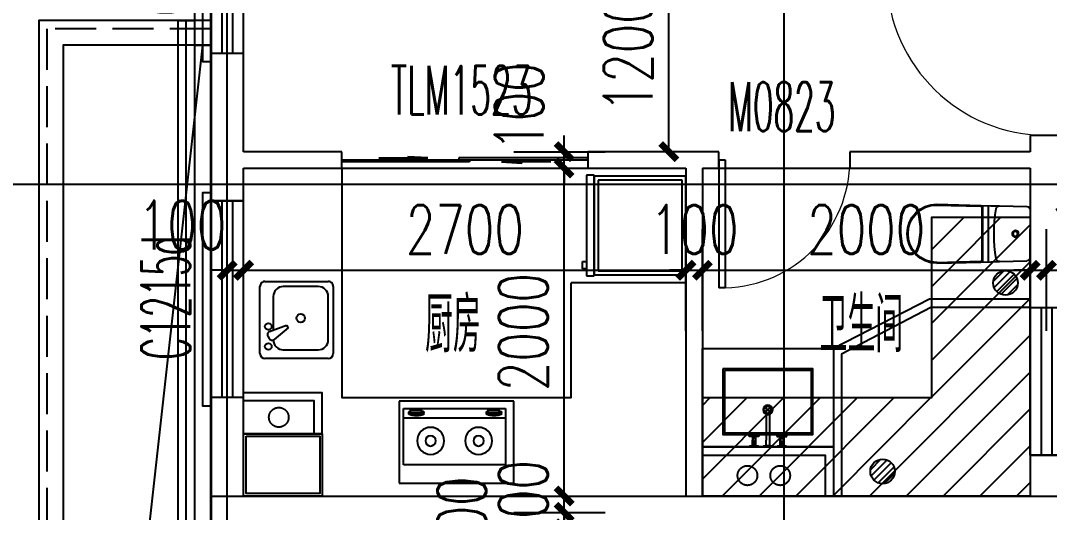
# Model space of a CAD drawing. Extents: x -59851 to 653804, y -249523 to 437614.
# Drawn here: x -45375 to -39096, y 148388 to 151388 of the extents above; entities that cross this region are included whole.
import ezdxf

# ---------------------------------------------------------------- set-up
doc = ezdxf.new("R2010")
doc.units = 0
doc.header["$LTSCALE"] = 1000
doc.header["$MEASUREMENT"] = 0
for name, pattern in [('CONTINOUS', [0]), ('DASH', [0.35, 0.25, -0.1]), ('PS', [3200, 1500, -200, 1500])]:
    doc.linetypes.add(name, pattern=pattern)
doc.layers.add('33计全面积外廓线', color=21, linetype='Continuous', lineweight=35)
for name, color, linetype in [('_TCH_BOUNDARY', 7, 'Continuous'), ('A-Lvtry（卫生间）', 5, 'Continuous'), ('A-Lvtry（厨房）', 5, 'CONTINOUS'), ('A-ROOF', 7, 'Continuous'), ('A-烟气道', 105, 'Continuous'), ('A-第三道尺寸线', 105, 'Continuous'), ('A-线脚看线', 9, 'Continuous'), ('A-降板区域', 251, 'Continuous'), ('A-雨棚', 153, 'Continuous'), ('AXIS', 3, 'Continuous'), ('DIM_SYMB', 3, 'Continuous'), ('DOTE', 16, 'Continuous'), ('NL', 5, 'Continuous'), ('PS', 6, 'PS'), ('PUB_TEXT', 7, 'Continuous'), ('WALL', 2, 'Continuous'), ('WINDOW', 4, 'Continuous'), ('WINDOW_TEXT', 7, 'Continuous'), ('ys', 154, 'Continuous')]:
    doc.layers.add(name, color=color, linetype=linetype)
doc.styles.add('_TCH_DIM_T3', font='SIMPLEX.shx', dxfattribs={"width": 0.705882, "bigfont": 'GBCBIG.shx'})
doc.styles.add('_TCH_WINDOW', font='SIMPLEX.shx', dxfattribs={"width": 0.7, "height": 3.5, "bigfont": 'GBCBIG.shx'})
doc.styles.get("Standard").update_dxf_attribs({"font": 'gbenor.shx', "width": 0.7, "bigfont": 'gbcbig.shx'})
doc.dimstyles.new('_TCH_ARCH&&100', dxfattribs={"dimtxt": 297.5, "dimasz": 100, "dimexe": 250, "dimexo": 300, "dimgap": 100, "dimtad": 1, "dimdec": 0, "dimzin": 0, "dimdsep": 46, "dimtxsty": '_TCH_DIM_T3', "dimblk": 'ARCHTICK', "dimcen": 0.09, "dimclrt": 7, "dimazin": 2, "dimtfac": 1, "dimtdec": 0, "dimtix": 1, "dimtmove": 2, "dimatfit": 3, "dimfxl": 0, "dimtolj": 1, "dimtzin": 0, "dimarcsym": 0})

# ---------------------------------------------------------------- blocks, each defined once
blk = doc.blocks.new('zhouxianshouceng0329')
at = {"layer": 'DOTE'}
for p, q in [((-44113.7, 194580), (-44113.7, 218959.5)), ((-40713.7, 194580), (-40713.7, 218959.5)), ((-20013.7, 209788.3), (-44988.6, 209788.3))]:
    blk.add_line(p, q, dxfattribs=at)
blk = doc.blocks.new('zt1')
at = {"layer": 'A-Lvtry（卫生间）', "linetype": 'Continuous'}
for p, q in [((-700, 0), (0, 0)), ((-700, -500), (-700, 0)), ((0, 0), (0, -500)), ((0, -500), (-700, -500))]:
    blk.add_line(p, q, dxfattribs=at)
at = {"layer": 'A-Lvtry（卫生间）'}
for p, q in [((-673.5, -113.1), (-673.5, -455.5)), ((-50.7, -113.1), (-673.5, -113.1)), ((-50.7, -455.5), (-50.7, -113.1)), ((-673.5, -399.8), (-50.7, -399.8)), ((-640.9, -422.1), (-640.8, -433.8)), ((-565.7, -431.5), (-630.4, -431.5)), ((-630.4, -431.5), (-630.4, -448.2)), ((-565.7, -448.2), (-565.7, -431.5)), ((-549.1, -423.2), (-549.1, -433.7)), ((-167.9, -422.1), (-167.8, -433.8)), ((-157.4, -431.5), (-157.4, -448.2)), ((-92.7, -431.5), (-157.4, -431.5)), ((-92.7, -448.2), (-92.7, -431.5)), ((-76.1, -423.2), (-76.1, -433.7)), ((-673.5, -455.5), (-50.7, -455.5)), ((-630.4, -448.2), (-565.7, -448.2)), ((-157.4, -448.2), (-92.7, -448.2))]:
    blk.add_line(p, q, dxfattribs=at)
for points in [[(-549.1, -423.2, 0.259034), (-551, -419.8, 0.076276), (-562.5, -414.9, 0.036515), (-576.1, -412.4, 0.026615), (-594.9, -411.4, 0.026615), (-613.8, -412.4, 0.036515), (-627.3, -414.9, 0.076276), (-638.9, -419.8, 0.259034), (-640.8, -423.2, 0.078462), (-640.6, -424.5, 0.056762)], [(-549.1, -433.7, 0.259034), (-551, -430.3, 0.076276), (-562.5, -425.4, 0.036515), (-576.1, -422.9, 0.026615), (-594.9, -421.9, 0.026615), (-613.8, -422.9, 0.036515), (-627.3, -425.4, 0.076276), (-638.9, -430.3, 0.259034), (-640.8, -433.7, 0.259034), (-638.9, -437.2, 0.056762), (-630.4, -441.2, 0.036515)], [(-565.7, -442.9, 0.008736), (-562.5, -442.1, 0.076276), (-551, -437.2, 0.259034), (-549.1, -433.7, 0.259034)], [(-76.1, -423.2, 0.259034), (-78, -419.8, 0.076276), (-89.5, -414.9, 0.036515), (-103.1, -412.4, 0.026615), (-121.9, -411.4, 0.026615), (-140.8, -412.4, 0.036515), (-154.3, -414.9, 0.076276), (-165.9, -419.8, 0.259034), (-167.8, -423.2, 0.078462), (-167.6, -424.5, 0.056762)], [(-76.1, -433.7, 0.259034), (-78, -430.3, 0.076276), (-89.5, -425.4, 0.036515), (-103.1, -422.9, 0.026615), (-121.9, -421.9, 0.026615), (-140.8, -422.9, 0.036515), (-154.3, -425.4, 0.076276), (-165.9, -430.3, 0.259034), (-167.8, -433.7, 0.259034), (-165.9, -437.2, 0.056762), (-157.4, -441.2, 0.036515)], [(-92.7, -442.9, 0.008736), (-89.5, -442.1, 0.076276), (-78, -437.2, 0.259034), (-76.1, -433.7, 0.259034)]]:
    blk.add_lwpolyline(points, format="xyb", dxfattribs=at)
at = {"layer": 'A-Lvtry（卫生间）', "linetype": 'Continuous'}
for centre, radius in [((-508.4, -258.5), 82.5), ((-215.8, -258.5), 82.5), ((-508.4, -258.5), 31.6), ((-215.8, -258.5), 31.6)]:
    blk.add_circle(centre, radius, dxfattribs=at)
at = {"layer": 'A-Lvtry（卫生间）', "width": 0.8, "flags": 9}
for tag in ['YSIZE', 'XSIZE']:
    blk.add_attdef(tag, (-350, 0), '', height=0.5, dxfattribs=at)
blk = doc.blocks.new('t4')
at = {"layer": 'A-Lvtry（卫生间）'}
for p, q in [((3876514.8, 2551819.5), (3876514.8, 2552229.1)), ((3876545.3, 2552259.6), (3876931.4, 2552259.6)), ((3876961.9, 2552229.1), (3876961.9, 2551819.5)), ((3876819.6, 2552205.6), (3876606.3, 2552205.6)), ((3876545.3, 2552144.6), (3876545.3, 2551880.5)), ((3876790.3, 2552072.2), (3876875.1, 2552142)), ((3876913.8, 2552122.3), (3876905.6, 2552136.5)), ((3876800.4, 2552054.6), (3876790.3, 2552072.2)), ((3876903.3, 2552093.1), (3876800.4, 2552054.6)), ((3876880.6, 2551880.5), (3876880.6, 2552084.6)), ((3876931.4, 2551789), (3876545.3, 2551789)), ((3876606.3, 2551819.5), (3876819.6, 2551819.5))]:
    blk.add_line(p, q, dxfattribs=at)
for centre, major_axis, start_param, end_param in [((3876545.3, 2552229.1), (-21.6, 21.6), -0.785398, 0.785398), ((3876931.4, 2552229.1), (-21.6, 21.6), 3.926991, 5.497787), ((3876606.3, 2552144.6), (-43.1, 43.1), -0.785398, 0.785398), ((3876819.6, 2552144.6), (43.1, 43.1), 5.497787, 7.068583), ((3876911.1, 2552185.3), (-14.4, 14.4), 4.712389, 10.995574), ((3876888, 2552126.3), (14.4, 14.4), 6.021386, 7.757331), ((3876896.2, 2552112.2), (-14.4, 14.4), 2.714645, 4.45059), ((3876713, 2552012.6), (18, 18), 6.283185283897186, 12.56637059107677), ((3876911.1, 2552063.4), (14.4, 14.4), 6.283185283893945, 12.56637059107353), ((3876606.3, 2551880.5), (-43.1, 43.1), 0.785398, 2.356194), ((3876819.6, 2551880.5), (-43.1, 43.1), 2.356194, 3.926991), ((3876545.3, 2551819.5), (21.6, 21.6), 2.356194, 3.926991), ((3876931.4, 2551819.5), (-21.6, 21.6), 2.356194, 3.926991)]:
    blk.add_ellipse(centre, major_axis=major_axis, ratio=1, start_param=start_param, end_param=end_param, dxfattribs=at)
blk = doc.blocks.new('BX1')
at = {"layer": 'A-Lvtry（卫生间）'}
for p, q in [((-560, 8), (-607.7, 8)), ((-607.7, 8), (-607.7, -608)), ((-560, -608), (-560, 8)), ((0, 0), (-560, 0)), ((0, -600), (0, 0)), ((-560, 0), (-560, -600)), ((-24, -24), (-536, -24)), ((-536, -24), (-536, -576)), ((-24, -576), (-24, -24)), ((-631.1, -564.3), (-631.1, -520)), ((-631.1, -520), (-607.7, -520)), ((-607.7, -564.3), (-631.1, -564.3)), ((-607.7, -520), (-607.7, -564.3)), ((-607.7, -608), (-560, -608)), ((-560, -600), (0, -600)), ((-536, -576), (-24, -576))]:
    blk.add_line(p, q, dxfattribs=at)
blk = doc.blocks.new('A$C12CE3BE6')
at = {"ltscale": 10}
for p, q in [((180, 469), (200, 469)), ((182.5, 422), (182.5, 442)), ((197.5, 442), (182.5, 442)), ((184.5, 442), (184.5, 469)), ((195.5, 442), (195.5, 469)), ((197.5, 422), (197.5, 442)), ((285.2, 469), (265.2, 469)), ((370, 469), (350, 469)), ((352.5, 422), (352.5, 442)), ((352.5, 442), (367.5, 442)), ((354.5, 442), (354.5, 469)), ((365.5, 442), (365.5, 469)), ((367.5, 422), (367.5, 442)), ((220, 412), (160, 412)), ((160, 412), (160, 405)), ((220, 405), (160, 405)), ((180, 412), (180, 435)), ((197.5, 422), (182.5, 422)), ((187, 412), (187, 422)), ((193, 412), (193, 422)), ((200, 412), (200, 435)), ((220, 405), (220, 412)), ((265.2, 260), (265.2, 435)), ((285.2, 260), (285.2, 435)), ((330, 412), (390, 412)), ((330, 405), (330, 412)), ((330, 405), (390, 405)), ((350, 412), (350, 435)), ((352.5, 422), (367.5, 422)), ((357, 412), (357, 422)), ((363, 412), (363, 422)), ((370, 412), (370, 435)), ((390, 412), (390, 405))]:
    blk.add_line(p, q, dxfattribs=at)
for p, q in [((260.9, 235.9), (289.1, 264.1)), ((260.9, 264.1), (289.1, 235.9))]:
    blk.add_line(p, q)
for points in [[(200, 435), (200, 469), (215, 469), (215, 475), (165, 475), (165, 469), (180, 469), (180, 435)], [(285.2, 435), (285.2, 469), (299.8, 469), (299.8, 475), (250.2, 475), (250.2, 469), (265.2, 469), (265.2, 435)], [(370, 435), (370, 469), (385, 469), (385, 475), (335, 475), (335, 469), (350, 469), (350, 435)]]:
    blk.add_lwpolyline(points, dxfattribs=at)
for points in [[(0, 0), (0, 400), (550, 400), (550, 0)], [(10, 10), (10, 390), (540, 390), (540, 10)]]:
    blk.add_lwpolyline(points, close=True)
for centre in [(190, 408.5), (360, 408.5)]:
    blk.add_circle(centre, 3.5, dxfattribs=at)
for radius in [29.1, 20]:
    blk.add_circle((275, 250), radius)
blk.add_arc((275.2, 260), 10, 180, 0, dxfattribs=at)
blk = doc.blocks.new('A$C2EEA3612')
at = {"linetype": 'Continuous'}
for p, q in [((-180, 570), (-172.9, 299.7)), ((-175, 570.2), (-168, 299.8)), ((175, 570.2), (168, 299.8)), ((180, 570), (172.9, 299.7)), ((-172.9, 299.7), (-171.1, 240)), ((-171.6, 255), (171.6, 255)), ((-163, 295), (163, 295)), ((-163, 290), (163, 290)), ((172.9, 299.7), (171.1, 240)), ((-171.1, 240), (-169.5, 186.6)), ((171.1, 240), (169.5, 186.6)), ((-169.5, 186.6), (-165.6, 19.4)), ((169.5, 186.6), (165.6, 19.4)), ((-145.6, 0), (145.6, 0))]:
    blk.add_line(p, q, dxfattribs=at)
for radius in [20, 15]:
    blk.add_circle((0, 90), radius, dxfattribs=at)
for centre, radius, start, end in [((0, 570), 180, 0, 180), ((0, 570), 175, 0, 180), ((-163, 300), 10, 181.7534, 270), ((-163, 300), 5, 181.7534, 270), ((163, 300), 5, 270, 358.2466), ((163, 300), 10, 270, 358.2466), ((-149.5, 187.2), 20, 99.85566, 181.7534), ((0, -673.3), 893.4, 80.14434, 99.85566), ((149.5, 187.2), 20, 358.2466, 80.14434), ((-145.6, 20), 20, 181.7534, 270), ((145.6, 20), 20, 270, 358.2466)]:
    blk.add_arc(centre, radius, start, end, dxfattribs=at)
blk = doc.blocks.new('g3wr')
at = {"color": 251}
blk.add_wipeout([(92376.5, 176270.3), (92376.5, 176416), (92376.5, 176561.6), (92382.1, 176575.5), (92395.9, 176581.5), (92459.4, 176583.5), (92576.3, 176580.9), (92666.2, 176588.6), (92736.4, 176588), (92946.5, 176596), (92946.5, 176591), (93056.8, 176558.2), (93056.8, 176558.2), (93126.5, 176416), (93075.6, 176297.8), (92946.5, 176236), (92831.5, 176244.5), (92676.2, 176243), (92576.3, 176251), (92395.9, 176250.4)], dxfattribs=at)
at = {"xscale": -1, "rotation": 270}
blk.add_blockref('A$C2EEA3612', (92376.5, 176416), dxfattribs=at)
blk = doc.blocks.new('$DorLib2D$00000001')
for p, q in [((0.45, 0.975), (0.5, 0.975)), ((0.45, 0), (0.45, 0.975)), ((0.5, 0), (0.5, 0.975)), ((0.5, 0), (0.45, 0))]:
    blk.add_line(p, q)
at = {"lineweight": 13}
blk.add_arc((0.475, 0), 0.975, 91.46928, 180, dxfattribs=at)
blk = doc.blocks.new('$DorLib2D$00000131')
at = {"color": 0, "linetype": 'Continuous'}
for p, q in [((0.15, 0.125), (0.2319, 0.1973)), ((0.2319, 0.1973), (0.2319, 0.125)), ((-0.5, 0.125), (-0.5, 0)), ((0.0192, 0.125), (-0.5, 0.125)), ((0.0192, 0), (0.0192, 0.125)), ((0.35, 0.125), (0.15, 0.125)), ((-0.5, 0), (0.0192, 0)), ((-0.024, 0), (0.5, 0)), ((-0.024, -0.125), (-0.024, 0)), ((0.5, 0), (0.5, -0.125)), ((-0.35, -0.125), (-0.15, -0.125)), ((-0.2319, -0.1973), (-0.2319, -0.125)), ((-0.15, -0.125), (-0.2319, -0.1973)), ((0.5, -0.125), (-0.024, -0.125))]:
    blk.add_line(p, q, dxfattribs=at)
blk = doc.blocks.new('$TCHSYS$WIN2D')
for p, q in [((-0.5, 0.5), (0.5, 0.5)), ((-0.5, 0.5), (-0.5, -0.5)), ((0.5, 0.5), (0.5, -0.5)), ((0.5, 0.1667), (-0.5, 0.1667)), ((0.5, -0.1667), (-0.5, -0.1667)), ((-0.5, -0.5), (0.5, -0.5))]:
    blk.add_line(p, q)
blk = doc.blocks.new('_ArchTick')
at = {"color": 0, "linetype": 'ByBlock', "const_width": 0.4}
blk.add_lwpolyline([(-0.5, -0.5), (0.5, 0.5)], dxfattribs=at)
blk = doc.blocks.new('*D680')
at = {"layer": 'A-第三道尺寸线', "color": 0, "lineweight": -2, "transparency": 16777216}
for p, q in [((16209.3, 172441.8), (16209.3, 173061.7)), ((16309.3, 172441.8), (16309.3, 173061.7)), ((16209.3, 172811.7), (16109.3, 172811.7)), ((16209.3, 172811.7), (16309.3, 172811.7)), ((16309.3, 172811.7), (16409.3, 172811.7))]:
    blk.add_line(p, q, dxfattribs=at)
at = {"layer": 'Defpoints', "color": 0, "transparency": 16777216}
for p in [(16309.3, 172811.7), (16209.3, 172141.8), (16309.3, 172141.8)]:
    blk.add_point(p, dxfattribs=at)
at = {"layer": 'A-第三道尺寸线', "color": 0, "lineweight": -2, "transparency": 16777216, "xscale": 100, "yscale": 100, "zscale": 100}
blk.add_blockref('_ArchTick', (16209.3, 172811.7), dxfattribs=at)
at = {"layer": 'A-第三道尺寸线', "color": 0, "lineweight": -2, "transparency": 16777216, "xscale": 100, "yscale": 100, "zscale": 100, "rotation": 180}
blk.add_blockref('_ArchTick', (16309.3, 172811.7), dxfattribs=at)
at = {"layer": 'A-第三道尺寸线', "color": 7, "transparency": 16777216, "insert": (15934.3, 173086.7), "char_height": 297.5, "attachment_point": 5, "style": '_TCH_DIM_T3'}
blk.add_mtext('\\A1;100', dxfattribs=at)
blk = doc.blocks.new('*D681')
at = {"layer": 'A-第三道尺寸线', "color": 0, "lineweight": -2, "transparency": 16777216}
for p, q in [((16309.3, 172441.8), (16309.3, 173061.7)), ((19009.3, 172441.8), (19009.3, 173061.7)), ((16309.3, 172811.7), (19009.3, 172811.7))]:
    blk.add_line(p, q, dxfattribs=at)
at = {"layer": 'Defpoints', "color": 0, "transparency": 16777216}
for p in [(19009.3, 172811.7), (16309.3, 172141.8), (19009.3, 172141.8)]:
    blk.add_point(p, dxfattribs=at)
at = {"layer": 'A-第三道尺寸线', "color": 0, "lineweight": -2, "transparency": 16777216, "xscale": 100, "yscale": 100, "zscale": 100, "rotation": 180}
blk.add_blockref('_ArchTick', (16309.3, 172811.7), dxfattribs=at)
at = {"layer": 'A-第三道尺寸线', "color": 0, "lineweight": -2, "transparency": 16777216, "xscale": 100, "yscale": 100, "zscale": 100}
blk.add_blockref('_ArchTick', (19009.3, 172811.7), dxfattribs=at)
at = {"layer": 'A-第三道尺寸线', "color": 7, "transparency": 16777216, "insert": (17659.3, 173060.5), "char_height": 297.5, "attachment_point": 5, "style": '_TCH_DIM_T3'}
blk.add_mtext('\\A1;2700', dxfattribs=at)
blk = doc.blocks.new('*D682')
at = {"layer": 'A-第三道尺寸线', "color": 0, "lineweight": -2, "transparency": 16777216}
for p, q in [((19009.3, 172441.8), (19009.3, 173061.7)), ((19109.3, 172441.8), (19109.3, 173061.7)), ((19009.3, 172811.7), (18909.3, 172811.7)), ((19009.3, 172811.7), (19109.3, 172811.7)), ((19109.3, 172811.7), (19209.3, 172811.7))]:
    blk.add_line(p, q, dxfattribs=at)
at = {"layer": 'Defpoints', "color": 0, "transparency": 16777216}
for p in [(19109.3, 172811.7), (19009.3, 172141.8), (19109.3, 172141.8)]:
    blk.add_point(p, dxfattribs=at)
at = {"layer": 'A-第三道尺寸线', "color": 0, "lineweight": -2, "transparency": 16777216, "xscale": 100, "yscale": 100, "zscale": 100}
blk.add_blockref('_ArchTick', (19009.3, 172811.7), dxfattribs=at)
at = {"layer": 'A-第三道尺寸线', "color": 0, "lineweight": -2, "transparency": 16777216, "xscale": 100, "yscale": 100, "zscale": 100, "rotation": 180}
blk.add_blockref('_ArchTick', (19109.3, 172811.7), dxfattribs=at)
at = {"layer": 'A-第三道尺寸线', "color": 7, "transparency": 16777216, "insert": (19059.3, 173060.5), "char_height": 297.5, "attachment_point": 5, "style": '_TCH_DIM_T3'}
blk.add_mtext('\\A1;100', dxfattribs=at)
blk = doc.blocks.new('*D683')
at = {"layer": 'A-第三道尺寸线', "color": 0, "lineweight": -2, "transparency": 16777216}
for p, q in [((19109.3, 172441.8), (19109.3, 173061.7)), ((21109.3, 172441.8), (21109.3, 173061.7)), ((19109.3, 172811.7), (21109.3, 172811.7))]:
    blk.add_line(p, q, dxfattribs=at)
at = {"layer": 'Defpoints', "color": 0, "transparency": 16777216}
for p in [(21109.3, 172811.7), (19109.3, 172141.8), (21109.3, 172141.8)]:
    blk.add_point(p, dxfattribs=at)
at = {"layer": 'A-第三道尺寸线', "color": 0, "lineweight": -2, "transparency": 16777216, "xscale": 100, "yscale": 100, "zscale": 100, "rotation": 180}
blk.add_blockref('_ArchTick', (19109.3, 172811.7), dxfattribs=at)
at = {"layer": 'A-第三道尺寸线', "color": 0, "lineweight": -2, "transparency": 16777216, "xscale": 100, "yscale": 100, "zscale": 100}
blk.add_blockref('_ArchTick', (21109.3, 172811.7), dxfattribs=at)
at = {"layer": 'A-第三道尺寸线', "color": 7, "transparency": 16777216, "insert": (20109.3, 173060.5), "char_height": 297.5, "attachment_point": 5, "style": '_TCH_DIM_T3'}
blk.add_mtext('\\A1;2000', dxfattribs=at)
blk = doc.blocks.new('*D684')
at = {"layer": 'A-第三道尺寸线', "color": 0, "lineweight": -2, "transparency": 16777216}
for p, q in [((21109.3, 172441.8), (21109.3, 173061.7)), ((21209.3, 172441.8), (21209.3, 173061.7)), ((21109.3, 172811.7), (21009.3, 172811.7)), ((21109.3, 172811.7), (21209.3, 172811.7)), ((21209.3, 172811.7), (21309.3, 172811.7))]:
    blk.add_line(p, q, dxfattribs=at)
at = {"layer": 'Defpoints', "color": 0, "transparency": 16777216}
for p in [(21209.3, 172811.7), (21109.3, 172141.8), (21209.3, 172141.8)]:
    blk.add_point(p, dxfattribs=at)
at = {"layer": 'A-第三道尺寸线', "color": 0, "lineweight": -2, "transparency": 16777216, "xscale": 100, "yscale": 100, "zscale": 100}
blk.add_blockref('_ArchTick', (21109.3, 172811.7), dxfattribs=at)
at = {"layer": 'A-第三道尺寸线', "color": 0, "lineweight": -2, "transparency": 16777216, "xscale": 100, "yscale": 100, "zscale": 100, "rotation": 180}
blk.add_blockref('_ArchTick', (21209.3, 172811.7), dxfattribs=at)
at = {"layer": 'A-第三道尺寸线', "color": 7, "transparency": 16777216, "insert": (21484.3, 173086.7), "char_height": 297.5, "attachment_point": 5, "style": '_TCH_DIM_T3'}
blk.add_mtext('\\A1;100', dxfattribs=at)
blk = doc.blocks.new('*D685')
at = {"layer": 'A-第三道尺寸线', "color": 0, "lineweight": -2, "transparency": 16777216}
for p, q in [((18265.6, 173534.8), (18265.6, 173634.8)), ((17959.3, 173534.8), (18515.6, 173534.8)), ((18265.6, 173434.8), (18265.6, 173534.8)), ((17959.3, 173434.8), (18515.6, 173434.8)), ((18265.6, 173434.8), (18265.6, 173334.8))]:
    blk.add_line(p, q, dxfattribs=at)
at = {"layer": 'Defpoints', "color": 0, "transparency": 16777216}
for p in [(17659.3, 173534.8), (18265.6, 173534.8), (17659.3, 173434.8)]:
    blk.add_point(p, dxfattribs=at)
at = {"layer": 'A-第三道尺寸线', "color": 0, "lineweight": -2, "transparency": 16777216, "xscale": 100, "yscale": 100, "zscale": 100}
for p, rotation in [((18265.6, 173534.8), 270), ((18265.6, 173434.8), 90)]:
    blk.add_blockref('_ArchTick', p, dxfattribs=dict(at, rotation=rotation))
at = {"layer": 'A-第三道尺寸线', "color": 7, "transparency": 16777216, "insert": (17990.6, 173809.8), "char_height": 297.5, "attachment_point": 5, "rotation": 90, "style": '_TCH_DIM_T3'}
blk.add_mtext('\\A1;100', dxfattribs=at)
blk = doc.blocks.new('*D686')
at = {"layer": 'A-第三道尺寸线', "color": 0, "lineweight": -2, "transparency": 16777216}
for p, q in [((17959.3, 173434.8), (18515.6, 173434.8)), ((18265.6, 171434.8), (18265.6, 173434.8)), ((17959.3, 171434.8), (18515.6, 171434.8))]:
    blk.add_line(p, q, dxfattribs=at)
at = {"layer": 'Defpoints', "color": 0, "transparency": 16777216}
for p in [(17659.3, 173434.8), (18265.6, 173434.8), (17659.3, 171434.8)]:
    blk.add_point(p, dxfattribs=at)
at = {"layer": 'A-第三道尺寸线', "color": 0, "lineweight": -2, "transparency": 16777216, "xscale": 100, "yscale": 100, "zscale": 100}
for p, rotation in [((18265.6, 173434.8), 90), ((18265.6, 171434.8), 270)]:
    blk.add_blockref('_ArchTick', p, dxfattribs=dict(at, rotation=rotation))
at = {"layer": 'A-第三道尺寸线', "color": 7, "transparency": 16777216, "insert": (18016.8, 172434.8), "char_height": 297.5, "attachment_point": 5, "rotation": 90, "style": '_TCH_DIM_T3'}
blk.add_mtext('\\A1;2000', dxfattribs=at)
blk = doc.blocks.new('*D687')
at = {"layer": 'A-第三道尺寸线', "color": 0, "lineweight": -2, "transparency": 16777216}
for p, q in [((18265.6, 171434.8), (18265.6, 171534.8)), ((17959.3, 171434.8), (18515.6, 171434.8)), ((18265.6, 171334.8), (18265.6, 171434.8)), ((17959.3, 171334.8), (18515.6, 171334.8)), ((18265.6, 171334.8), (18265.6, 171234.8))]:
    blk.add_line(p, q, dxfattribs=at)
at = {"layer": 'Defpoints', "color": 0, "transparency": 16777216}
for p in [(17659.3, 171434.8), (18265.6, 171434.8), (17659.3, 171334.8)]:
    blk.add_point(p, dxfattribs=at)
at = {"layer": 'A-第三道尺寸线', "color": 0, "lineweight": -2, "transparency": 16777216, "xscale": 100, "yscale": 100, "zscale": 100}
for p, rotation in [((18265.6, 171434.8), 270), ((18265.6, 171334.8), 90)]:
    blk.add_blockref('_ArchTick', p, dxfattribs=dict(at, rotation=rotation))
at = {"layer": 'A-第三道尺寸线', "color": 7, "transparency": 16777216, "insert": (18016.8, 171384.8), "char_height": 297.5, "attachment_point": 5, "rotation": 90, "style": '_TCH_DIM_T3'}
blk.add_mtext('\\A1;100', dxfattribs=at)
blk = doc.blocks.new('*D688')
at = {"layer": 'A-第三道尺寸线', "color": 0, "lineweight": -2, "transparency": 16777216}
for p, q in [((18265.6, 171334.8), (18265.6, 171434.8)), ((17959.3, 171334.8), (18515.6, 171334.8)), ((18265.6, 171234.8), (18265.6, 171334.8)), ((17959.3, 171234.8), (18515.6, 171234.8)), ((18265.6, 171234.8), (18265.6, 171134.8))]:
    blk.add_line(p, q, dxfattribs=at)
at = {"layer": 'Defpoints', "color": 0, "transparency": 16777216}
for p in [(17659.3, 171334.8), (18265.6, 171334.8), (17659.3, 171234.8)]:
    blk.add_point(p, dxfattribs=at)
at = {"layer": 'A-第三道尺寸线', "color": 0, "lineweight": -2, "transparency": 16777216, "xscale": 100, "yscale": 100, "zscale": 100}
for p, rotation in [((18265.6, 171334.8), 270), ((18265.6, 171234.8), 90)]:
    blk.add_blockref('_ArchTick', p, dxfattribs=dict(at, rotation=rotation))
at = {"layer": 'A-第三道尺寸线', "color": 7, "transparency": 16777216, "insert": (17640.6, 171284.8), "char_height": 297.5, "attachment_point": 5, "rotation": 90, "style": '_TCH_DIM_T3'}
blk.add_mtext('\\A1;100', dxfattribs=at)
blk = doc.blocks.new('*D691')
at = {"layer": 'A-第三道尺寸线', "color": 0, "lineweight": -2, "transparency": 16777216}
for p, q in [((19209.3, 174734.8), (18654.8, 174734.8)), ((18904.8, 173534.8), (18904.8, 174734.8)), ((19209.3, 173534.8), (18654.8, 173534.8))]:
    blk.add_line(p, q, dxfattribs=at)
at = {"layer": 'Defpoints', "color": 0, "transparency": 16777216}
for p in [(18904.8, 174734.8), (19509.3, 174734.8), (19509.3, 173534.8)]:
    blk.add_point(p, dxfattribs=at)
at = {"layer": 'A-第三道尺寸线', "color": 0, "lineweight": -2, "transparency": 16777216, "xscale": 100, "yscale": 100, "zscale": 100}
for p, rotation in [((18904.8, 174734.8), 90), ((18904.8, 173534.8), 270)]:
    blk.add_blockref('_ArchTick', p, dxfattribs=dict(at, rotation=rotation))
at = {"layer": 'A-第三道尺寸线', "color": 7, "transparency": 16777216, "insert": (18656, 174134.8), "char_height": 297.5, "attachment_point": 5, "rotation": 90, "style": '_TCH_DIM_T3'}
blk.add_mtext('\\A1;1200', dxfattribs=at)
blk = doc.blocks.new('a2huxing0322')
at = {"layer": 'WALL'}
for p, q in [((-8270.7, 171434.8), (-6770.7, 171434.8)), ((-8270.7, 171434.8), (-8270.7, 171234.8)), ((-6770.7, 171434.8), (-3070.7, 171434.8))]:
    blk.add_line(p, q, dxfattribs=at)
blk = doc.blocks.new('2fxianjiao0331')
at = {"layer": 'A-线脚看线'}
for points in [[(-216309.1, 152438.3), (-216359.1, 152438.3), (-216359.1, 151138.3), (-216309.1, 151138.3)], [(-216309.1, 150338.3), (-216359.1, 150338.3), (-216359.1, 149038.3), (-216309.1, 149038.3)]]:
    blk.add_lwpolyline(points, dxfattribs=at)
blk = doc.blocks.new('jfdjkajkfdsajkjkh')
blk.add_wipeout([(-42613.7, 148288.3), (-42133.7, 148288.3), (-42133.7, 147908.3), (-42613.7, 147908.3)])
at = {"layer": '_TCH_BOUNDARY'}
blk.add_lwpolyline([(-42613.7, 148288.3), (-42133.7, 148288.3), (-42133.7, 147908.3), (-42613.7, 147908.3)], close=True, dxfattribs=at)
at = {"layer": 'A-烟气道'}
for points in [[(-42613.7, 148288.3), (-42133.7, 148288.3), (-42133.7, 147908.3), (-42613.7, 147908.3)], [(-42598.7, 148273.3), (-42148.7, 148273.3), (-42148.7, 147923.3), (-42598.7, 147923.3)]]:
    blk.add_lwpolyline(points, close=True, dxfattribs=at)
blk = doc.blocks.new('_LV13')
at = {"color": 0}
for p, q in [((-0.071, 0.495), (-0.495, 0.071)), ((0.183, 0.465), (-0.465, -0.183)), ((0.354, 0.354), (-0.354, -0.354)), ((0.465, 0.183), (-0.183, -0.465)), ((0.495, -0.071), (0.071, -0.495))]:
    blk.add_line(p, q, dxfattribs=at)
blk.add_circle((0, 0), 0.5)
blk = doc.blocks.new('1huxingshui0505')
at = {"layer": 'NL', "ltscale": 0.5, "extrusion": (0, 0, -1), "xscale": -150, "yscale": 150, "zscale": -150}
for p in [(179299.1, 93320.3), (180049.1, 92170.3)]:
    blk.add_blockref('_LV13', p, dxfattribs=at)
blk = doc.blocks.new('*D1587')
at = {"layer": 'A-第三道尺寸线', "color": 0, "lineweight": -2, "transparency": 16777216}
for p, q in [((-45823.9, 151888.3), (-45823.9, 151988.3)), ((-45513.7, 151888.3), (-46073.9, 151888.3)), ((-45823.9, 151388.3), (-45823.9, 151888.3)), ((-45513.7, 151388.3), (-46073.9, 151388.3)), ((-45823.9, 151388.3), (-45823.9, 151288.3))]:
    blk.add_line(p, q, dxfattribs=at)
at = {"layer": 'Defpoints', "color": 0, "transparency": 16777216}
for p in [(-45823.9, 151888.3), (-45213.7, 151888.3), (-45213.7, 151388.3)]:
    blk.add_point(p, dxfattribs=at)
at = {"layer": 'A-第三道尺寸线', "color": 0, "lineweight": -2, "transparency": 16777216, "xscale": 100, "yscale": 100, "zscale": 100}
for p, rotation in [((-45823.9, 151888.3), 270), ((-45823.9, 151388.3), 90)]:
    blk.add_blockref('_ArchTick', p, dxfattribs=dict(at, rotation=rotation))
at = {"layer": 'A-第三道尺寸线', "color": 7, "transparency": 16777216, "insert": (-46072.6, 151638.3), "char_height": 297.5, "attachment_point": 5, "rotation": 90, "style": '_TCH_DIM_T3'}
blk.add_mtext('\\A1;500', dxfattribs=at)
blk = doc.blocks.new('*D1588')
at = {"layer": 'A-第三道尺寸线', "color": 0, "lineweight": -2, "transparency": 16777216}
for p, q in [((-45513.7, 151388.3), (-46073.9, 151388.3)), ((-45823.9, 143438.3), (-45823.9, 151388.3)), ((-45513.7, 143438.3), (-46073.9, 143438.3))]:
    blk.add_line(p, q, dxfattribs=at)
at = {"layer": 'Defpoints', "color": 0, "transparency": 16777216}
for p in [(-45823.9, 151388.3), (-45213.7, 151388.3), (-45213.7, 143438.3)]:
    blk.add_point(p, dxfattribs=at)
at = {"layer": 'A-第三道尺寸线', "color": 0, "lineweight": -2, "transparency": 16777216, "xscale": 100, "yscale": 100, "zscale": 100}
for p, rotation in [((-45823.9, 151388.3), 90), ((-45823.9, 143438.3), 270)]:
    blk.add_blockref('_ArchTick', p, dxfattribs=dict(at, rotation=rotation))
at = {"layer": 'A-第三道尺寸线', "color": 7, "transparency": 16777216, "insert": (-46072.6, 147413.3), "char_height": 297.5, "attachment_point": 5, "rotation": 90, "style": '_TCH_DIM_T3'}
blk.add_mtext('\\A1;7950', dxfattribs=at)
blk = doc.blocks.new('rqwerqwrqq')
at = {"layer": 'A-ROOF'}
blk.add_line((-179744.2, 249560.5), (-179744.2, 257510.5), dxfattribs=at)
blk.add_lwpolyline([(-179694.2, 257510.5), (-179694.2, 249560.5), (-179794.2, 249560.5), (-179794.2, 257510.5)], close=True, dxfattribs=at)
blk = doc.blocks.new('100guoshuidong')
at = {"layer": 'DOTE'}
blk.add_lwpolyline([(-43151.5, 167757.9), (-42974.8, 167757.9)], dxfattribs=at)
at = {"layer": 'ys', "linetype": 'DASH', "ltscale": 0.25}
blk.add_lwpolyline([(-43113.7, 167807.9), (-43113.7, 167707.9), (-43013.7, 167707.9), (-43013.7, 167807.9)], close=True, dxfattribs=at)
blk = doc.blocks.new('a1HUXING0323')
at = {"layer": 'A-Lvtry（卫生间）'}
for points in [[(21109.3, 172634.5), (20495.2, 172634.5), (19909.3, 172334.8), (19909.3, 171434.8)], [(21109.3, 172584.5), (20503.5, 172584.5), (19959.3, 172299), (19959.3, 171434.8)]]:
    blk.add_lwpolyline(points, dxfattribs=at)
blk.add_lwpolyline([(19109.3, 171734.8), (19109.3, 172334.8), (19909.3, 172334.8), (19909.3, 171734.8)], close=True, dxfattribs=at)
at = {"layer": 'A-Lvtry（厨房）'}
blk.add_line((19009.3, 172734.8), (18309.3, 172734.8), dxfattribs=at)
blk.add_lwpolyline([(16909.3, 173434.8), (16909.3, 172034.8), (18309.3, 172034.8), (18309.3, 172734.8)], dxfattribs=at)
at = {"layer": 'A-烟气道'}
for points in [[(16309.3, 171814.8), (16309.3, 171434.8), (16789.3, 171434.8), (16789.3, 171814.8)], [(16324.3, 171799.8), (16324.3, 171449.8), (16774.3, 171449.8), (16774.3, 171799.8)]]:
    blk.add_lwpolyline(points, close=True, dxfattribs=at)
blk.add_lwpolyline([(16324.3, 171449.8), (16395.3, 171731.9), (16774.3, 171799.8)], dxfattribs=at)
at = {"layer": 'PS', "ltscale": 0.5}
for centre in [(16524.3, 171914.8), (19384.3, 171559.8), (19584.3, 171559.8)]:
    blk.add_circle(centre, 60, dxfattribs=at)
at = {"layer": 'WALL'}
for p, q in [((16309.3, 174134.8), (16109.3, 174134.8)), ((16109.3, 174134.8), (16109.3, 173534.8)), ((16309.3, 173534.8), (16309.3, 174134.8)), ((21309.3, 173634.8), (21109.3, 173634.8)), ((21109.3, 173634.8), (21109.3, 173534.8)), ((16109.3, 173534.8), (16109.3, 173234.8)), ((16909.3, 173534.8), (16309.3, 173534.8)), ((16909.3, 173434.8), (16909.3, 173534.8)), ((19009.3, 173534.8), (18409.3, 173534.8)), ((18409.3, 173534.8), (18409.3, 173434.8)), ((19209.3, 173534.8), (19009.3, 173534.8)), ((19209.3, 173434.8), (19209.3, 173534.8)), ((21109.3, 173534.8), (20009.3, 173534.8)), ((20009.3, 173534.8), (20009.3, 173434.8)), ((16309.3, 173234.8), (16309.3, 173434.8)), ((16309.3, 173434.8), (16909.3, 173434.8)), ((18409.3, 173434.8), (19009.3, 173434.8)), ((19009.3, 173434.8), (19009.3, 171434.8)), ((19109.3, 173434.8), (19109.3, 171434.8)), ((19109.3, 173434.8), (19209.3, 173434.8)), ((20009.3, 173434.8), (21109.3, 173434.8)), ((16109.3, 173234.8), (16309.3, 173234.8)), ((21109.3, 172584.8), (21309.3, 172584.8)), ((16309.3, 172034.8), (16109.3, 172034.8)), ((16109.3, 172034.8), (16109.3, 171234.8)), ((16309.3, 171434.8), (16309.3, 172034.8)), ((21309.3, 171684.8), (21109.3, 171684.8)), ((21109.3, 171684.8), (21109.3, 171434.8)), ((16309.3, 171434.8), (19009.3, 171434.8)), ((19109.3, 171434.8), (21109.3, 171434.8))]:
    blk.add_line(p, q, dxfattribs=at)
for points in [[(16789.3, 171814.8), (16789.3, 172064.8), (16309.3, 172064.8)], [(16739.3, 171814.8), (16739.3, 172014.8), (16309.3, 172014.8)], [(19109.3, 171734.8), (19909.3, 171734.8), (19909.3, 171434.8)], [(19109.3, 171684.8), (19859.3, 171684.8), (19859.3, 171434.8)]]:
    blk.add_lwpolyline(points, dxfattribs=at)
at = {"layer": 'WINDOW'}
for p, q in [((16909.3, 173434.8, 200), (18409.3, 173434.8, 200)), ((19209.3, 173434.8), (20009.3, 173434.8))]:
    blk.add_line(p, q, dxfattribs=at)
at = {"layer": 'A-Lvtry（卫生间）', "extrusion": (0, 0, -1), "xscale": -1, "zscale": -1, "rotation": 180}
blk.add_blockref('g3wr', (-113485.8, 349450.4), dxfattribs=at)
at = {"layer": 'A-Lvtry（卫生间）', "extrusion": (0, 0, -1), "zscale": -1, "rotation": 180}
blk.add_blockref('A$C12CE3BE6', (-19234.3, 172209.8), dxfattribs=at)
at = {"layer": 'A-Lvtry（厨房）', "extrusion": (-3.92285e-11, -1.08889e-08, 1)}
blk.add_blockref('BX1', (19009.3, 173384.8), dxfattribs=at)
at = {"layer": 'A-Lvtry（厨房）', "extrusion": (0, 0, -1), "xscale": -1, "zscale": -1, "rotation": 180}
blk.add_blockref('t4', (-3893371.2, 2724532.2), dxfattribs=at)
at = {"layer": 'A-Lvtry（厨房）', "extrusion": (3.92285e-11, -1.08889e-08, 1), "xscale": -1.000000000000017, "rotation": 180}
blk.add_blockref('zt1', (17959.3, 171512.7), dxfattribs=at)
at = {"layer": 'WINDOW'}
ref = blk.add_blockref('$TCHSYS$WIN2D', (16209.3, 174734.8), dxfattribs=dict(at, xscale=-1200, yscale=200, zscale=-1200, rotation=270))
ref.add_attrib('A', 'C1215b', (15983, 174367.3), dxfattribs={"layer": 'WINDOW_TEXT', "height": 297.5, "rotation": 90, "style": '_TCH_WINDOW', "width": 0.494118})
ref = blk.add_blockref('$DorLib2D$00000001', (21209.3, 174134.8), dxfattribs=dict(at, xscale=1000, yscale=1000, zscale=-1000, rotation=90))
ref.add_attrib('A', 'FDM1023', (21733, 173669.3), dxfattribs={"layer": 'WINDOW_TEXT', "height": 297.5, "rotation": 90, "style": '_TCH_WINDOW', "width": 0.494118})
ref = blk.add_blockref('$DorLib2D$00000131', (17659.3, 173484.8), dxfattribs=dict(at, xscale=-1500, yscale=100, zscale=1500, rotation=180))
ref.add_attrib('A', 'TLM1523', (17207.8, 173761), dxfattribs={"layer": 'WINDOW_TEXT', "height": 297.5, "style": '_TCH_WINDOW', "width": 0.494118})
ref = blk.add_blockref('$DorLib2D$00000001', (19609.3, 173484.8), dxfattribs=dict(at, xscale=800, yscale=800, zscale=-800, rotation=180))
ref.add_attrib('A', 'M0823', (19266.3, 173661), dxfattribs={"layer": 'WINDOW_TEXT', "height": 297.5, "style": '_TCH_WINDOW', "width": 0.494118})
ref = blk.add_blockref('$TCHSYS$WIN2D', (16209.3, 172634.8), dxfattribs=dict(at, xscale=-1200, yscale=200, zscale=-1200, rotation=270))
ref.add_attrib('A', 'C1215d', (15983, 172267.3), dxfattribs={"layer": 'WINDOW_TEXT', "height": 297.5, "rotation": 90, "style": '_TCH_WINDOW', "width": 0.494118})
ref = blk.add_blockref('$TCHSYS$WIN2D', (21209.3, 172134.8), dxfattribs=dict(at, xscale=900, yscale=200, zscale=-900, rotation=90))
ref.add_attrib('A', 'C0909b', (21733, 171739.3), dxfattribs={"layer": 'WINDOW_TEXT', "height": 297.5, "rotation": 90, "style": '_TCH_WINDOW', "width": 0.494118})
at = {"layer": 'PUB_TEXT', "width": 0.7}
for s, p in [('厨房', (17417, 172311.2)), ('卫生间', (19824.2, 172311.2))]:
    blk.add_text(s, height=337.59, dxfattribs=at).set_placement(p)
at = {"layer": 'A-第三道尺寸线'}
for p1, p2, distance, picture, middle in [((19509.3, 173534.8), (19509.3, 174734.8), 604.5, '*D691', (18656, 174134.8)), ((17659.3, 171434.8), (17659.3, 173434.8), -606.3, '*D686', (18016.8, 172434.8)), ((16309.3, 172141.8), (19009.3, 172141.8), 669.9, '*D681', (17659.3, 173060.5)), ((19009.3, 172141.8), (19109.3, 172141.8), 669.9, '*D682', (19059.3, 173060.5)), ((17659.3, 171334.8), (17659.3, 171434.8), -606.3, '*D687', (18016.8, 171384.8))]:
    dim = blk.add_aligned_dim(p1=p1, p2=p2, distance=distance, dimstyle='_TCH_ARCH&&100', dxfattribs=at)
    dim.commit()
    dim.dimension.update_dxf_attribs({"geometry": picture, "text_midpoint": middle})
for base, p1, p2, angle, picture, middle in [((18265.6, 173534.8), (17659.3, 173434.8), (17659.3, 173534.8), 90, '*D685', (17990.6, 173809.8)), ((16309.3, 172811.7), (16209.3, 172141.8), (16309.3, 172141.8), 0, '*D680', (15934.3, 173086.7)), ((18265.6, 171334.8), (17659.3, 171234.8), (17659.3, 171334.8), 90, '*D688', (17640.6, 171284.8))]:
    dim = blk.add_linear_dim(base=base, p1=p1, p2=p2, angle=angle, dimstyle='_TCH_ARCH&&100', dxfattribs=at)
    dim.commit()
    dim.dimension.update_dxf_attribs({"geometry": picture, "text_midpoint": middle, "dimtype": 129})
at = {"layer": 'A-降板区域'}
h = blk.add_hatch(dxfattribs=at)
h.set_pattern_fill('ANSI31', color=256, scale=100)
h.set_pattern_definition([(45, (58723.63, 0), (-112.2532, 112.2532), [])])
h.paths.add_polyline_path([(19109.3, 172034.8), (20509.3, 172034.8), (20509.3, 173134.8), (21109.3, 173134.8), (21109.3, 171434.8), (19109.3, 171434.8)])
blk.add_lwpolyline([(19109.3, 172034.8), (20509.3, 172034.8), (20509.3, 173134.8), (21109.3, 173134.8), (21109.3, 171434.8), (19109.3, 171434.8), (19109.3, 172034.8)], dxfattribs=at)
at = {"layer": 'WALL'}
blk.add_line((21109.3, 173434.8), (21109.3, 172584.8), dxfattribs=at)
at = {"layer": 'A-第三道尺寸线'}
dim = blk.add_aligned_dim(p1=(19109.3, 172141.8), p2=(21109.3, 172141.8), distance=669.9, dimstyle='_TCH_ARCH&&100', dxfattribs=at)
dim.commit()
dim.dimension.update_dxf_attribs({"geometry": '*D683', "text_midpoint": (20109.3, 173060.5)})
dim = blk.add_linear_dim(base=(21209.3, 172811.7), p1=(21109.3, 172141.8), p2=(21209.3, 172141.8), angle=0, dimstyle='_TCH_ARCH&&100', dxfattribs=at)
dim.commit()
dim.dimension.update_dxf_attribs({"geometry": '*D684', "text_midpoint": (21484.3, 173086.7), "dimtype": 129})

msp = doc.modelspace()

# ---------------------------------------------------------------- linework, layer by layer
at = {"layer": '33计全面积外廓线'}
msp.add_lwpolyline([(-37213.7, 158588.3), (-40813.7, 158588.3), (-40813.7, 156788.3), (-44213.7, 156788.3), (-44213.7, 148288.3), (-42813.7, 148288.3), (-42813.7, 146488.3), (-44213.7, 146488.3), (-44213.7, 137588.3)], dxfattribs=at)
at = {"layer": 'AXIS'}
msp.add_line((-44988.6, 150388.3), (-48988.6, 150388.3), dxfattribs=at)

# ---------------------------------------------------------------- block references
msp.add_blockref('zhouxianshouceng0329', (0, -59400))

# ---------------------------------------------------------------- dimensions: what is measured, and where the dimension line sits
at = {"layer": 'A-第三道尺寸线'}
for p1, p2, picture, middle in [((-45213.7, 151388.3), (-45213.7, 151888.3), '*D1587', (-46072.6, 151638.3)), ((-45213.7, 143438.3), (-45213.7, 151388.3), '*D1588', (-46072.6, 147413.3))]:
    dim = msp.add_aligned_dim(p1=p1, p2=p2, distance=610.2, dimstyle='_TCH_ARCH&&100', dxfattribs=at)
    dim.commit()
    dim.dimension.update_dxf_attribs({"geometry": picture, "text_midpoint": middle})

# ---------------------------------------------------------------- next in the draw order: block references
msp.add_blockref('a1HUXING0323', (-60323, -22946.4))

# ---------------------------------------------------------------- next in the draw order: linework, layer by layer
at = {"layer": 'A-ROOF', "linetype": 'DASH'}
msp.add_lwpolyline([(-44213.7, 152538.3), (-44313.7, 152538.3), (-44313.7, 151238.3), (-44213.7, 151238.3)], dxfattribs=at)
at = {"layer": 'DIM_SYMB'}
msp.add_lwpolyline([(-45024, 149046.8, 0, 0, 0), (-44813.4, 149046.8, 80, 0, 0), (-44513.4, 149046.8, 0, 0, 0)], format="xyseb", dxfattribs=at)

# ---------------------------------------------------------------- next in the draw order: block references
at = {"rotation": 270}
msp.add_blockref('100guoshuidong', (-212021.6, 108224.6), dxfattribs=at)
msp.add_blockref('a2huxing0322', (-35943, -22946.5))

# ---------------------------------------------------------------- next in the draw order: linework, layer by layer
at = {"layer": 'A-雨棚'}
for points in [[(-44213.7, 151388.3), (-45263.7, 151388.3), (-45263.7, 143438.3), (-44213.7, 143438.3)], [(-44213.7, 151238.3), (-45113.7, 151238.3), (-45113.7, 143588.3), (-44213.7, 143588.3)]]:
    msp.add_lwpolyline(points, dxfattribs=at)
at = {"layer": 'A-雨棚', "linetype": 'DASH'}
msp.add_lwpolyline([(-44213.7, 151338.3), (-45213.7, 151338.3), (-45213.7, 143488.3), (-44213.7, 143488.3)], dxfattribs=at)
at = {"layer": 'ys'}
msp.add_lwpolyline([(-44263.7, 151238.3), (-45113.7, 143588.3)], dxfattribs=at)

# ---------------------------------------------------------------- next in the draw order: block references
msp.add_blockref('2fxianjiao0331', (172095.4, 0))

# ---------------------------------------------------------------- next in the draw order: block references
msp.add_blockref('jfdjkajkfdsajkjkh', (-1400, 580))

# ---------------------------------------------------------------- next in the draw order: block references
for name, p in [('rqwerqwrqq', (135380.5, -106122.2)), ('1huxingshui0505', (139935.4, 56468.1))]:
    msp.add_blockref(name, p)

doc.saveas('drawing.dxf')
